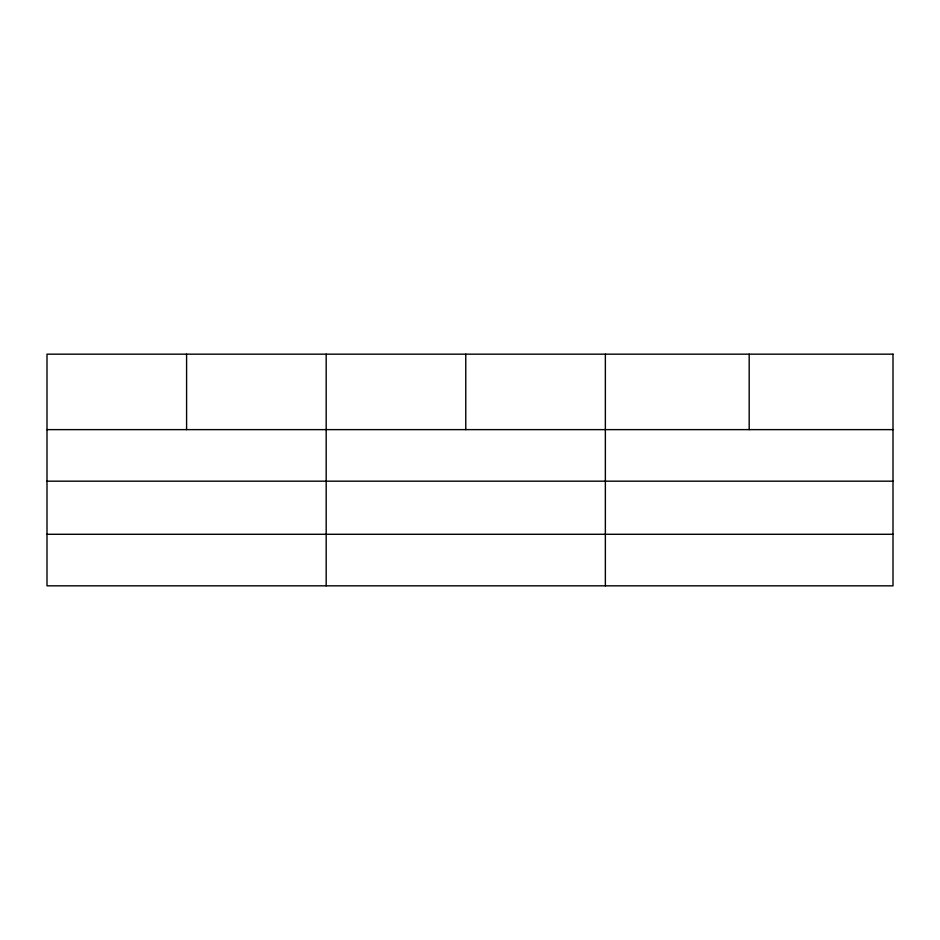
<?xml version="1.0" encoding="UTF-8"?>
<svg xmlns="http://www.w3.org/2000/svg" width="940" height="940" viewBox="0 0 940 940"><rect width="100%" height="100%" fill="white"/><g stroke="black" fill="none" stroke-linecap="round" stroke-linejoin="round"><path stroke-width="1.41" d="M47 429.627L893 429.627M47 481.174L893 481.174M47 534.284L893 534.284M749.18 354.169L749.18 429.627M605.36 354.169L605.36 585.832M465.77 354.169L465.77 429.627M326.18 354.169L326.18 585.832M186.59 354.169L186.59 429.627M893 354.169L47 354.169L47 585.832L893 585.832L893 354.169"/></g></svg>
